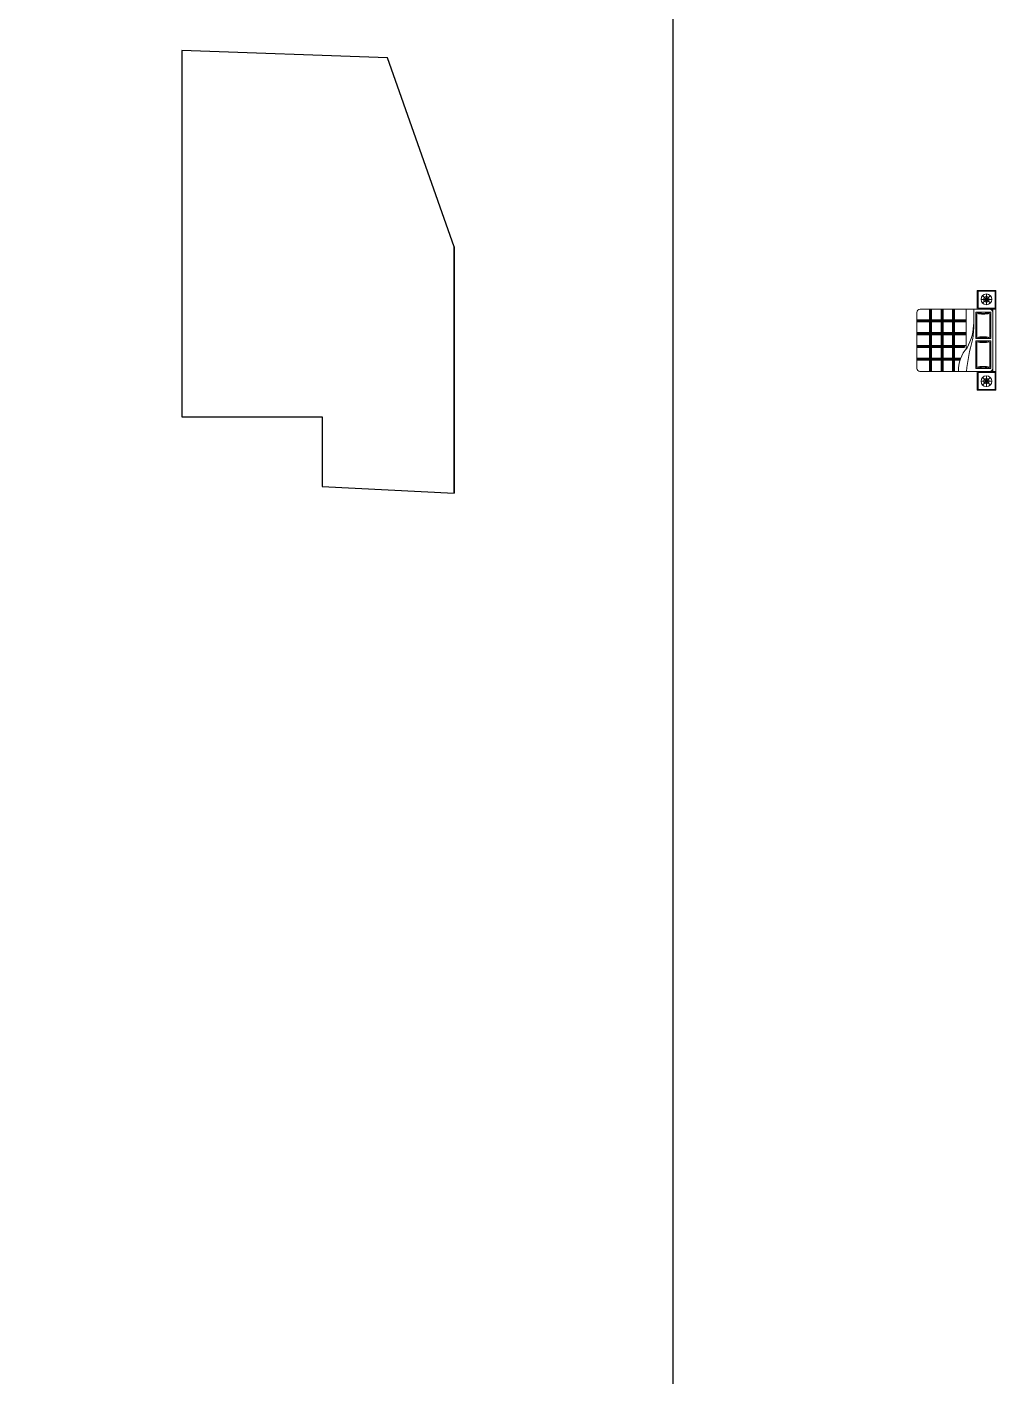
# Model space of a CAD drawing. Header units: inches. Extents: x -6683 to 26091, y -5972 to 4741.
# Drawn here: x 25175 to 26091, y -2838 to -1560 of the extents above; entities that cross this region are included whole.
import ezdxf

# ---------------------------------------------------------------- set-up
doc = ezdxf.new("R2010")
doc.units = ezdxf.units.IN
doc.header["$MEASUREMENT"] = 0
doc.layers.add('A-FURN', color=9, linetype='Continuous', lineweight=5)
doc.layers.add('WALL', color=12, linetype='Continuous', lineweight=30)
doc.layers.add('furniture', color=253, linetype='Continuous')

# ---------------------------------------------------------------- blocks, each defined once
blk = doc.blocks.new('A$C3AED30AC')
at = {"layer": 'A-FURN', "color": 147, "linetype": 'ByBlock'}
for p, q in [((0, 1532), (0, 1982)), ((0, 1982), (450, 1982)), ((450, 1982), (1950, 1982)), ((450, 1982), (450, 1532)), ((450, 1906), (450, 1982)), ((1950, 1982), (1950, 1532)), ((2400, 1982), (1950, 1982)), ((2400, 1532), (2400, 1982)), ((450, 1906), (1950, 1906)), ((450, 155), (450, 1830)), ((1950, 1830), (1950, 159)), ((450, 1532), (0, 1532)), ((1950, 1532), (2400, 1532)), ((1870, 79), (526, 79))]:
    blk.add_line(p, q, dxfattribs=at)
at = {"layer": 'A-FURN', "color": 8}
for p, q in [((20, 1552), (20, 1962)), ((20, 1962), (430, 1962)), ((430, 1962), (430, 1552)), ((1970, 1962), (1970, 1552)), ((2380, 1962), (1970, 1962)), ((2380, 1552), (2380, 1962)), ((430, 1552), (20, 1552)), ((1970, 1552), (2380, 1552))]:
    blk.add_line(p, q, dxfattribs=at)
at = {"layer": 'A-FURN', "color": 5, "linetype": 'ByBlock'}
for p, q in [((216, 1752), (82, 1752)), ((216, 1752), (121, 1847)), ((216, 1752), (121, 1657)), ((216, 1752), (216, 1887)), ((216, 1752), (311, 1847)), ((216, 1752), (216, 1752)), ((216, 1752), (216, 1752)), ((216, 1752), (216, 1752)), ((216, 1752), (350, 1752)), ((216, 1752), (216, 1618)), ((216, 1752), (311, 1657)), ((526, 1855), (526, 1500)), ((1189, 1855), (526, 1855)), ((1189, 1500), (1189, 1855)), ((1873, 1855), (1240, 1855)), ((1240, 1855), (1240, 1500)), ((1873, 1500), (1873, 1855)), ((2184, 1752), (2049, 1752)), ((2184, 1752), (2089, 1847)), ((2184, 1752), (2089, 1657)), ((2184, 1752), (2184, 1887)), ((2184, 1752), (2279, 1847)), ((2184, 1752), (2318, 1752)), ((2184, 1752), (2184, 1752)), ((2184, 1752), (2184, 1752)), ((2184, 1752), (2184, 1752)), ((2184, 1752), (2279, 1657)), ((2184, 1752), (2184, 1618)), ((526, 1500), (1189, 1500)), ((1240, 1500), (1873, 1500)), ((1574, 1449), (1950, 1449)), ((996, 1264), (1950, 1264))]:
    blk.add_line(p, q, dxfattribs=at)
at = {"layer": 'A-FURN', "color": 9}
for p, q in [((1163, 1835), (552, 1835)), ((1847, 1835), (1266, 1835)), ((552, 1520), (1163, 1520)), ((1266, 1520), (1847, 1520))]:
    blk.add_line(p, q, dxfattribs=at)
at = {"layer": 'A-FURN', "color": 8, "linetype": 'Continuous'}
for p, q in [((450, 983), (1950, 983)), ((722, 1115), (722, 79)), ((734, 1115), (734, 79)), ((746, 1115), (746, 79)), ((759, 1117), (759, 79)), ((771, 1120), (771, 79)), ((1030, 1223), (1030, 79)), ((1042, 1230), (1042, 79)), ((1054, 1237), (1054, 79)), ((1067, 1245), (1067, 79)), ((1079, 1253), (1079, 79)), ((1335, 1264), (1335, 79)), ((1347, 1264), (1347, 79)), ((1359, 1264), (1359, 79)), ((1372, 1264), (1372, 79)), ((1384, 1264), (1384, 79)), ((1640, 1264), (1640, 79)), ((1652, 1264), (1652, 79)), ((1664, 1264), (1664, 79)), ((1677, 1264), (1677, 79)), ((1689, 1264), (1689, 79)), ((450, 971), (1950, 971)), ((450, 959), (1950, 959)), ((450, 950), (1950, 950)), ((450, 938), (1950, 938)), ((450, 713), (1950, 713)), ((450, 701), (1950, 701)), ((450, 689), (1950, 689)), ((450, 680), (1950, 680)), ((450, 668), (1950, 668)), ((450, 431), (1950, 431)), ((450, 419), (1950, 419)), ((450, 407), (1950, 407)), ((450, 398), (1950, 398)), ((450, 386), (1950, 386))]:
    blk.add_line(p, q, dxfattribs=at)
at = {"layer": 'A-FURN', "color": 5, "linetype": 'ByBlock'}
for centre, radius in [((216, 1752), 129), ((216, 1752), 62.8), ((2184, 1752), 129), ((2184, 1752), 62.8)]:
    blk.add_circle(centre, radius, dxfattribs=at)
at = {"layer": 'A-FURN', "color": 147, "linetype": 'ByBlock'}
for centre, radius, start, end in [((526, 1830), 76.2, 90, 180), ((1873, 1830), 76.2, 0, 90), ((526, 155), 76.2, 180, 270), ((1870, 159), 80, 270, 0)]:
    blk.add_arc(centre, radius, start, end, dxfattribs=at)
at = {"layer": 'A-FURN', "color": 5, "linetype": 'ByBlock'}
for centre, radius, start, end in [((-83, 1677), 635, 343.7398, 16.2602), ((1799, 1677), 635, 163.7398, 196.2602), ((630, 1677), 635, 343.7398, 16.2602), ((2483, 1677), 635, 163.7398, 196.2602), ((194, 4689), 3422, 274.2889, 287.25), ((1639, 177), 1271, 90.3564, 119.0389), ((1573, -870), 2319, 89.9801, 99.0312), ((485, 1886), 803, 267.4969, 311.9132)]:
    blk.add_arc(centre, radius, start, end, dxfattribs=at)
at = {"layer": 'A-FURN', "color": 9}
for centre, start, end in [((-83, 1677), 346.0594, 13.9406), ((1799, 1677), 166.0594, 193.9406), ((630, 1677), 346.0594, 13.9406), ((2483, 1677), 166.0594, 193.9406)]:
    blk.add_arc(centre, 655, start, end, dxfattribs=at)

msp = doc.modelspace()

# ---------------------------------------------------------------- linework, layer by layer
at = {"layer": 'Defpoints'}
for points in [[(24258.2, -614.3), (25785.7, -614.3), (25785.7, -4556.5), (24258.2, -4556.5)], [(25515.8, -1589.6), (25321.2, -1582.7), (25321.2, -1929.1), (25454.2, -1929.1), (25454.2, -1995.2), (25578.9, -2001.4), (25578.9, -1768.5)]]:
    msp.add_lwpolyline(points, close=True, dxfattribs=at)
at = {"layer": 'WALL'}
for p, q in [((25515.8, -1589.6), (25321.2, -1582.7)), ((25321.2, -1582.7), (25321.2, -1929.1)), ((25578.9, -1768.5), (25515.8, -1589.6)), ((25578.9, -1768.5), (25578.9, -2001.4)), ((25321.2, -1929.1), (25454.2, -1929.1)), ((25454.2, -1929.1), (25454.2, -1995.2)), ((25454.2, -1995.2), (25578.9, -2001.4))]:
    msp.add_line(p, q, dxfattribs=at)

# ---------------------------------------------------------------- block references
at = {"layer": 'furniture', "xscale": -0.03937007859349251, "yscale": 0.03937007859349251, "zscale": 0.03937007859349251, "rotation": 270.0000000000002}
msp.add_blockref('A$C3AED30AC', (26013.4, -1904.1), dxfattribs=at)

doc.saveas('drawing.dxf')
